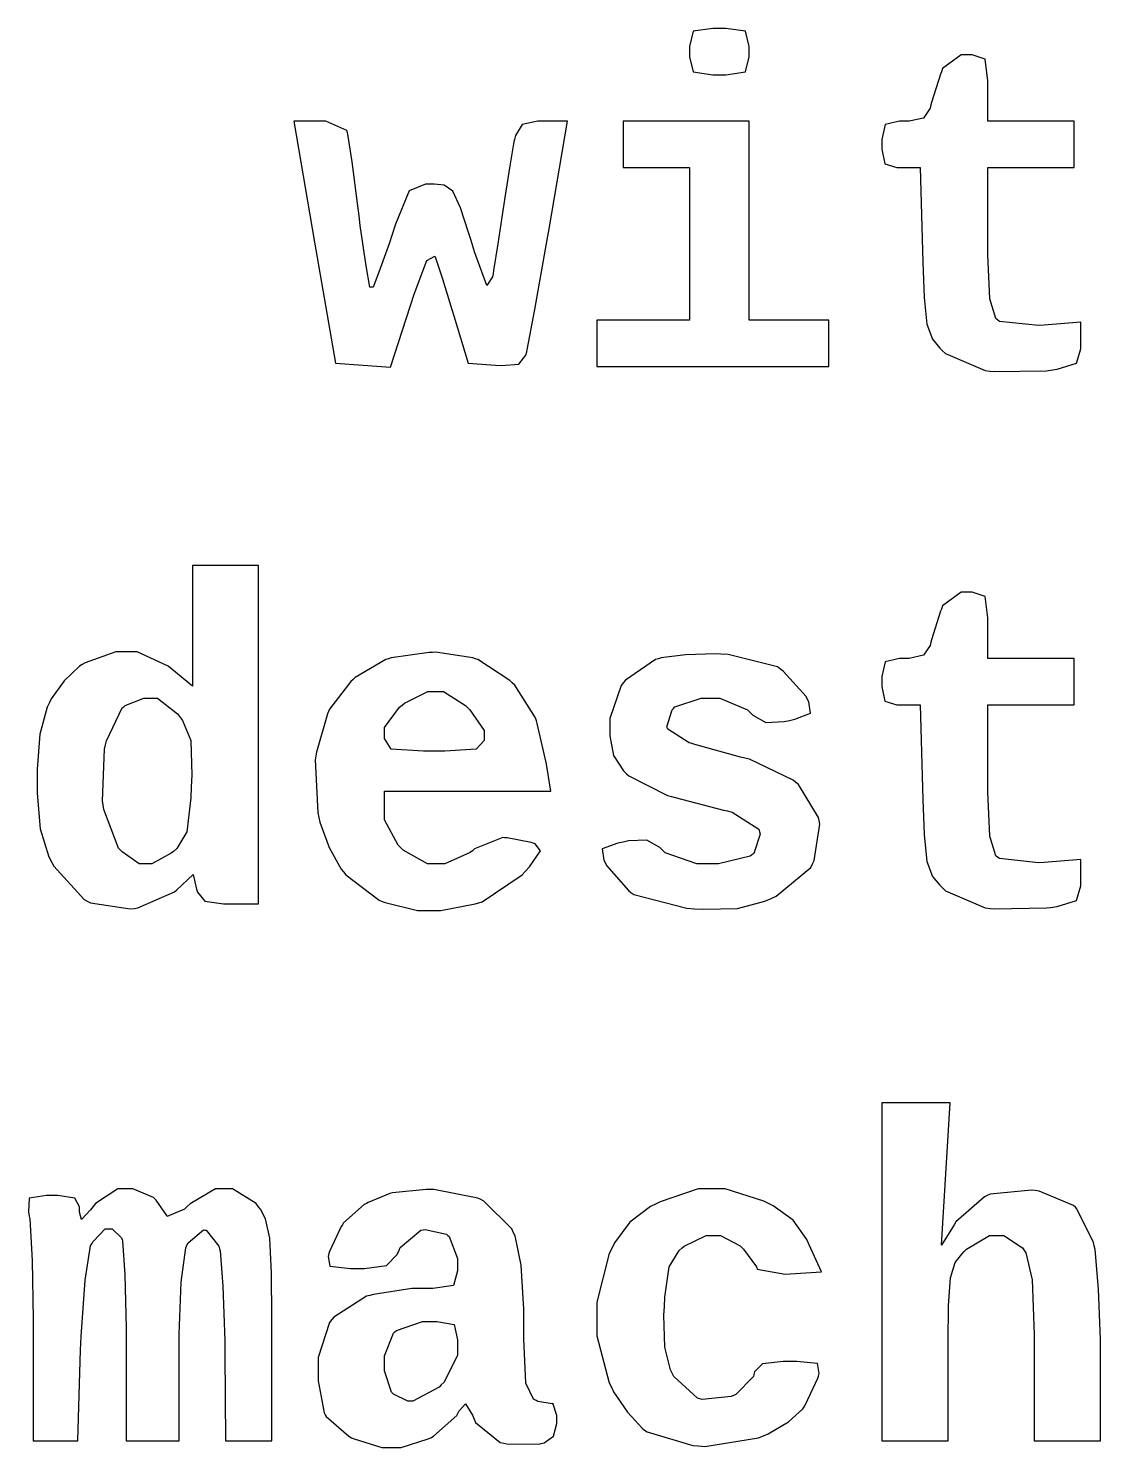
# Model space of a CAD drawing. Extents: x 6 to 122, y 9 to 117.
# Drawn here: x 65.55 to 79.25, y 36.41 to 54.52 of the extents above; entities that cross this region are included whole.
import ezdxf

# ---------------------------------------------------------------- set-up
doc = ezdxf.new("R2010")
doc.units = 0
doc.layers.get('0').update_dxf_attribs({"linetype": 'CONTINUOUS'})

msp = doc.modelspace()

# ---------------------------------------------------------------- linework, layer by layer
at = {"color": 0}
for p, q in [((74.0463, 54.489), (73.9994, 54.2946)), ((74.2957, 54.525), (74.0463, 54.489)), ((74.3797, 54.525), (74.2957, 54.525)), ((74.4622, 54.525), (74.3797, 54.525)), ((74.713, 54.489), (74.4622, 54.525)), ((74.7614, 54.2946), (74.713, 54.489)), ((73.9994, 54.2946), (73.9994, 54.2286)), ((73.9994, 54.2286), (73.9994, 54.1637)), ((74.7614, 54.2286), (74.7614, 54.2946)), ((74.7614, 54.1637), (74.7614, 54.2286)), ((77.4693, 54.1874), (77.2308, 54.012)), ((77.5547, 54.1874), (77.4693, 54.1874)), ((77.6083, 54.1874), (77.5547, 54.1874)), ((77.7737, 54.1306), (77.6083, 54.1874)), ((73.9994, 54.1637), (74.0463, 53.9694)), ((74.713, 53.9694), (74.7614, 54.1637)), ((77.2308, 54.012), (77.2156, 53.9708)), ((77.8083, 53.8551), (77.7737, 54.1306)), ((74.0463, 53.9694), (74.2957, 53.9323)), ((74.2957, 53.9323), (74.3797, 53.9323)), ((74.3797, 53.9323), (74.4622, 53.9323)), ((74.4622, 53.9323), (74.713, 53.9694)), ((77.2033, 53.9418), (77.0876, 53.5767)), ((77.2156, 53.9708), (77.2033, 53.9418)), ((77.8083, 53.7626), (77.8083, 53.8551)), ((77.8083, 53.3396), (77.8083, 53.7626)), ((77.0696, 53.5051), (76.9842, 53.3799)), ((77.0805, 53.5478), (77.0696, 53.5051)), ((77.0876, 53.5767), (77.0805, 53.5478)), ((69.2658, 53.3396), (68.9448, 53.3396)), ((68.9448, 53.3396), (69.2108, 51.7948)), ((69.354, 53.3396), (69.2658, 53.3396)), ((69.6214, 53.2197), (69.354, 53.3396)), ((71.8591, 53.2998), (71.7737, 53.158)), ((72.0605, 53.3396), (71.8591, 53.2998)), ((72.1279, 53.3396), (72.0605, 53.3396)), ((72.4408, 53.3396), (72.1279, 53.3396)), ((72.2037, 51.9645), (72.4408, 53.3396)), ((73.9567, 53.3396), (73.1516, 53.3396)), ((73.1516, 53.3396), (73.1516, 53.0433)), ((74.7614, 53.3396), (73.9567, 53.3396)), ((74.7614, 52.0707), (74.7614, 53.3396)), ((76.4949, 53.297), (76.4536, 53.1068)), ((76.6794, 53.3396), (76.4949, 53.297)), ((76.7415, 53.3396), (76.6794, 53.3396)), ((76.8022, 53.3396), (76.7415, 53.3396)), ((76.9842, 53.3799), (76.8022, 53.3396)), ((78.3594, 53.3396), (77.8083, 53.3396)), ((78.9093, 53.3396), (78.3594, 53.3396)), ((78.9093, 53.0433), (78.9093, 53.3396)), ((69.6295, 53.1922), (69.6214, 53.2197)), ((69.6352, 53.1731), (69.6295, 53.1922)), ((69.6902, 52.8204), (69.6352, 53.1731)), ((71.7642, 53.1068), (71.7557, 53.0751)), ((71.7737, 53.158), (71.7642, 53.1068)), ((76.4536, 53.1068), (76.4536, 53.0433)), ((71.7557, 53.0751), (71.7021, 52.7706)), ((73.1516, 53.0433), (73.1516, 52.7473)), ((76.4536, 53.0433), (76.4536, 52.9816)), ((76.4536, 52.9816), (76.4921, 52.7939)), ((78.9093, 52.7473), (78.9093, 53.0433)), ((69.7632, 52.2594), (69.6902, 52.8204)), ((71.7021, 52.7706), (71.6386, 52.3642)), ((73.1516, 52.7473), (73.575, 52.7473)), ((73.575, 52.7473), (73.9994, 52.7473)), ((73.9994, 52.7473), (73.9994, 51.7744)), ((76.4921, 52.7939), (76.6466, 52.7473)), ((76.6466, 52.7473), (76.6988, 52.7473)), ((76.6988, 52.7473), (76.9454, 52.7473)), ((76.9454, 52.7473), (76.9744, 51.689)), ((77.8083, 51.8238), (77.8083, 52.7473)), ((77.8083, 52.7473), (78.3594, 52.7473)), ((78.3594, 52.7473), (78.9093, 52.7473)), ((70.4176, 52.4524), (70.2441, 52.0252)), ((70.6258, 52.5364), (70.4176, 52.4524)), ((70.696, 52.5364), (70.6258, 52.5364)), ((70.7376, 52.5364), (70.696, 52.5364)), ((70.8656, 52.5254), (70.7376, 52.5364)), ((70.9757, 52.4468), (70.8656, 52.5254)), ((71.0738, 52.2333), (70.9757, 52.4468)), ((71.6386, 52.3642), (71.6276, 52.2813)), ((69.7784, 52.1339), (69.7632, 52.2594)), ((71.1757, 51.9204), (71.0738, 52.2333)), ((71.6153, 52.2002), (71.5518, 51.7758)), ((71.6276, 52.2813), (71.6153, 52.2002)), ((69.7921, 52.01), (69.7784, 52.1339)), ((69.8666, 51.4918), (69.7921, 52.01)), ((70.2441, 52.0252), (70.1971, 51.8791)), ((74.7614, 50.8), (74.7614, 52.0707)), ((70.1971, 51.8791), (70.1668, 51.7881)), ((71.2089, 51.8156), (71.1757, 51.9204)), ((72.1706, 51.7772), (72.2037, 51.9645)), ((77.8083, 51.6364), (77.8083, 51.8238)), ((69.2108, 51.7948), (69.4778, 50.25)), ((70.1668, 51.7881), (70.032, 51.4145)), ((71.253, 51.671), (71.2089, 51.8156)), ((71.4086, 51.2424), (71.253, 51.671)), ((71.5518, 51.7758), (71.4954, 51.4339)), ((72.0217, 50.9365), (72.1706, 51.7772)), ((73.9994, 51.7744), (73.9994, 50.8)), ((76.9744, 51.689), (76.9786, 51.5401)), ((69.9163, 51.223), (69.8666, 51.4918)), ((70.4797, 51.1309), (70.6438, 51.5606)), ((70.6438, 51.5606), (70.7471, 51.617)), ((70.7471, 51.617), (70.7471, 51.617)), ((70.7471, 51.617), (70.7552, 51.5966)), ((70.7552, 51.5966), (70.8424, 51.3292)), ((76.9786, 51.5401), (76.9952, 51.0907)), ((77.8344, 51.0727), (77.8083, 51.6364)), ((70.032, 51.4145), (69.9576, 51.223)), ((70.8424, 51.3292), (70.9634, 50.9379)), ((71.4802, 51.3539), (71.4086, 51.2424)), ((71.4887, 51.3927), (71.4802, 51.3539)), ((71.4954, 51.4339), (71.4887, 51.3927)), ((69.934, 51.223), (69.9163, 51.223)), ((69.9576, 51.223), (69.934, 51.223)), ((70.4342, 50.9859), (70.4797, 51.1309)), ((70.1809, 50.1992), (70.4342, 50.9859)), ((70.9634, 50.9379), (70.9884, 50.855)), ((71.9254, 50.4211), (72.0217, 50.9365)), ((76.9952, 51.0907), (77.0308, 50.7488)), ((77.9117, 50.8208), (77.8344, 51.0727)), ((70.9884, 50.855), (71.1701, 50.25)), ((73.4053, 50.8), (72.8126, 50.8)), ((72.8126, 50.8), (72.8126, 50.5037)), ((73.9994, 50.8), (73.4053, 50.8)), ((75.2683, 50.8), (74.7614, 50.8)), ((75.777, 50.8), (75.2683, 50.8)), ((75.777, 50.5037), (75.777, 50.8)), ((77.0308, 50.7488), (77.1013, 50.5576)), ((77.9364, 50.8), (77.9117, 50.8208)), ((77.9558, 50.7848), (77.9364, 50.8)), ((78.4546, 50.7312), (77.9558, 50.7848)), ((78.529, 50.7365), (78.4546, 50.7312)), ((78.9947, 50.7753), (78.529, 50.7365)), ((78.9947, 50.4956), (78.9947, 50.7753)), ((77.1013, 50.5576), (77.1934, 50.4444)), ((71.9088, 50.352), (71.9197, 50.3936)), ((71.9197, 50.3936), (71.9254, 50.4211)), ((72.8126, 50.5037), (72.8126, 50.2073)), ((75.777, 50.2073), (75.777, 50.5037)), ((77.1934, 50.4444), (77.228, 50.4102)), ((77.228, 50.4102), (77.2654, 50.3728)), ((77.2654, 50.3728), (77.7723, 50.1565)), ((78.9383, 50.249), (78.9947, 50.4349)), ((78.9947, 50.4349), (78.9947, 50.4956)), ((69.4778, 50.25), (69.8292, 50.2239)), ((69.8292, 50.2239), (70.1809, 50.1992)), ((71.1701, 50.25), (71.5215, 50.2239)), ((71.5215, 50.2239), (71.5945, 50.2197)), ((71.5945, 50.2197), (71.8192, 50.2377)), ((71.8192, 50.2377), (71.9088, 50.352)), ((72.8126, 50.2073), (74.2957, 50.2073)), ((74.2957, 50.2073), (75.777, 50.2073)), ((78.6917, 50.1731), (78.9383, 50.249)), ((77.7723, 50.1565), (77.8387, 50.1481)), ((77.8387, 50.1481), (77.8909, 50.1428)), ((77.8909, 50.1428), (78.5551, 50.1537)), ((78.5551, 50.1537), (78.6088, 50.1608)), ((78.6088, 50.1608), (78.6917, 50.1731)), ((68.0724, 47.6677), (67.6494, 47.6677)), ((67.6494, 47.6677), (67.6494, 46.8976)), ((68.4953, 47.6677), (68.0724, 47.6677)), ((68.4953, 45.5083), (68.4953, 47.6677)), ((77.4693, 47.3287), (77.2308, 47.1537)), ((77.5547, 47.3287), (77.4693, 47.3287)), ((77.6083, 47.3287), (77.5547, 47.3287)), ((77.7737, 47.2736), (77.6083, 47.3287)), ((77.2156, 47.1124), (77.2033, 47.0835)), ((77.2308, 47.1537), (77.2156, 47.1124)), ((77.8083, 46.9981), (77.7737, 47.2736)), ((77.2033, 47.0835), (77.0876, 46.7184)), ((77.8083, 46.9057), (77.8083, 46.9981)), ((67.6494, 46.8976), (67.6494, 46.1271)), ((77.8083, 46.4827), (77.8083, 46.9057)), ((66.6708, 46.5667), (66.2795, 46.4273)), ((66.8143, 46.5667), (66.6708, 46.5667)), ((66.9452, 46.5667), (66.8143, 46.5667)), ((67.3407, 46.3846), (66.9452, 46.5667)), ((77.0696, 46.6467), (76.9842, 46.5226)), ((77.0805, 46.6894), (77.0696, 46.6467)), ((77.0876, 46.7184), (77.0805, 46.6894)), ((66.2079, 46.3846), (66.0121, 46.1973)), ((66.2436, 46.4054), (66.2079, 46.3846)), ((66.2795, 46.4273), (66.2436, 46.4054)), ((67.3862, 46.3462), (67.3407, 46.3846)), ((70.1202, 46.4675), (69.7301, 46.2386)), ((70.1544, 46.4771), (70.1202, 46.4675)), ((70.1876, 46.488), (70.1544, 46.4771)), ((70.6713, 46.5586), (70.1876, 46.488)), ((70.714, 46.5586), (70.6713, 46.5586)), ((70.7552, 46.5596), (70.714, 46.5586)), ((71.2308, 46.4894), (70.7552, 46.5596)), ((71.2639, 46.4771), (71.2308, 46.4894)), ((71.2957, 46.4661), (71.2639, 46.4771)), ((71.7021, 46.1987), (71.2957, 46.4661)), ((73.5623, 46.4661), (73.1795, 46.2044)), ((73.6011, 46.4771), (73.5623, 46.4661)), ((73.6367, 46.488), (73.6011, 46.4771)), ((73.9482, 46.5282), (73.6367, 46.488)), ((74.3285, 46.5406), (73.9482, 46.5282)), ((74.4001, 46.5363), (74.3285, 46.5406)), ((74.4926, 46.5335), (74.4001, 46.5363)), ((75.1209, 46.3737), (74.4926, 46.5335)), ((76.4949, 46.44), (76.4536, 46.2499)), ((76.6794, 46.4827), (76.4949, 46.44)), ((76.7415, 46.4827), (76.6794, 46.4827)), ((76.8022, 46.4827), (76.7415, 46.4827)), ((76.9842, 46.5226), (76.8022, 46.4827)), ((78.3594, 46.4827), (77.8083, 46.4827)), ((78.9093, 46.4827), (78.3594, 46.4827)), ((78.9093, 46.1864), (78.9093, 46.4827)), ((67.6494, 46.1271), (67.3862, 46.3462)), ((69.7011, 46.2111), (69.6722, 46.185)), ((69.7301, 46.2386), (69.7011, 46.2111)), ((73.1795, 46.2044), (73.1559, 46.1726)), ((75.1625, 46.3419), (75.1209, 46.3737)), ((75.1939, 46.3187), (75.1625, 46.3419)), ((75.4863, 45.9934), (75.1939, 46.3187)), ((76.4536, 46.2499), (76.4536, 46.1864)), ((66.0121, 46.1973), (65.8453, 45.9645)), ((69.6722, 46.185), (69.402, 45.835)), ((70.3598, 45.9094), (70.6561, 46.0583)), ((70.6561, 46.0583), (70.7552, 46.0583)), ((70.7552, 46.0583), (70.8572, 46.0583)), ((70.8572, 46.0583), (71.1383, 45.8791)), ((71.7338, 46.1684), (71.7021, 46.1987)), ((71.7656, 46.1395), (71.7338, 46.1684)), ((72.0316, 45.7218), (71.7656, 46.1395)), ((73.127, 46.1366), (72.9823, 45.7165)), ((73.1559, 46.1726), (73.127, 46.1366)), ((76.4536, 46.1864), (76.4536, 46.1243)), ((76.4536, 46.1243), (76.4921, 45.937)), ((78.9093, 45.8886), (78.9093, 46.1864)), ((65.7959, 45.8597), (65.702, 45.5126)), ((65.8248, 45.919), (65.7959, 45.8597)), ((65.8453, 45.9645), (65.8248, 45.919)), ((66.5508, 45.4283), (66.7523, 45.8502)), ((66.7523, 45.8502), (66.7727, 45.8639)), ((66.7727, 45.8639), (66.7921, 45.8791)), ((66.7921, 45.8791), (67.0306, 45.974)), ((67.0306, 45.974), (67.1103, 45.974)), ((67.1103, 45.974), (67.2028, 45.974)), ((67.2028, 45.974), (67.4592, 45.7729)), ((70.1036, 45.5993), (70.2938, 45.8583)), ((70.2938, 45.8583), (70.328, 45.8844)), ((70.328, 45.8844), (70.3598, 45.9094)), ((71.1383, 45.8791), (71.1659, 45.8516)), ((71.1659, 45.8516), (71.1937, 45.8241)), ((73.7761, 45.8241), (73.7955, 45.8431)), ((73.7955, 45.8431), (73.8117, 45.8625)), ((73.8117, 45.8625), (74.1454, 45.974)), ((74.1454, 45.974), (74.2569, 45.974)), ((74.2569, 45.974), (74.385, 45.974)), ((74.385, 45.974), (74.7377, 45.8265)), ((75.5015, 45.9659), (75.4863, 45.9934)), ((75.522, 45.926), (75.5015, 45.9659)), ((75.5442, 45.7824), (75.522, 45.926)), ((76.4921, 45.937), (76.6466, 45.8886)), ((76.6466, 45.8886), (76.6988, 45.8886)), ((76.6988, 45.8886), (76.9454, 45.8886)), ((76.9454, 45.8886), (76.9744, 44.8303)), ((77.8083, 44.9668), (77.8083, 45.8886)), ((77.8083, 45.8886), (78.3594, 45.8886)), ((78.3594, 45.8886), (78.9093, 45.8886)), ((67.4592, 45.7729), (67.4839, 45.7412)), ((67.4839, 45.7412), (67.5238, 45.6904)), ((67.5238, 45.6904), (67.6286, 45.4353)), ((69.373, 45.7757), (69.234, 45.2864)), ((69.3882, 45.8047), (69.373, 45.7757)), ((69.402, 45.835), (69.3882, 45.8047)), ((71.1937, 45.8241), (71.374, 45.5595)), ((72.0425, 45.6861), (72.0316, 45.7218)), ((72.052, 45.6501), (72.0425, 45.6861)), ((72.9823, 45.7165), (72.9823, 45.5757)), ((73.7087, 45.6103), (73.7761, 45.8241)), ((74.7377, 45.8265), (74.7695, 45.7962)), ((74.7695, 45.7962), (74.8069, 45.7592)), ((74.8069, 45.7592), (74.9748, 45.6653)), ((74.9748, 45.6653), (75.2066, 45.6752)), ((75.2066, 45.6752), (75.2768, 45.6904)), ((75.2768, 45.6904), (75.3442, 45.7055)), ((75.3442, 45.7055), (75.5442, 45.7824)), ((65.702, 45.5126), (65.6678, 45.066)), ((68.4953, 43.349), (68.4953, 45.5083)), ((70.1036, 45.5041), (70.1036, 45.5993)), ((70.1036, 45.46), (70.1036, 45.5041)), ((71.374, 45.5595), (71.374, 45.4699)), ((72.1663, 45.1513), (72.052, 45.6501)), ((72.9823, 45.5757), (72.9823, 45.4932)), ((72.9823, 45.4932), (73.0264, 45.2409)), ((73.7154, 45.5923), (73.7087, 45.6103)), ((73.721, 45.5771), (73.7154, 45.5923)), ((73.9923, 45.405), (73.721, 45.5771)), ((66.5014, 44.6624), (66.5275, 45.3249)), ((66.5275, 45.3249), (66.5399, 45.3775)), ((66.5399, 45.3775), (66.5508, 45.4283)), ((67.6286, 45.4353), (67.6409, 44.9901)), ((70.189, 45.3249), (70.1036, 45.46)), ((70.6011, 45.296), (70.189, 45.3249)), ((71.2749, 45.3238), (70.8723, 45.296)), ((71.374, 45.4339), (71.2749, 45.3238)), ((71.374, 45.4699), (71.374, 45.4339)), ((74.0283, 45.394), (73.9923, 45.405)), ((74.0653, 45.3831), (74.0283, 45.394)), ((74.6485, 45.2229), (74.0653, 45.3831)), ((69.227, 45.2367), (69.2189, 45.1887)), ((69.2189, 45.1887), (69.252, 44.5093)), ((69.234, 45.2864), (69.227, 45.2367)), ((70.739, 45.296), (70.6011, 45.296)), ((70.8723, 45.296), (70.739, 45.296)), ((72.1748, 45.1058), (72.1663, 45.1513)), ((73.0264, 45.2409), (73.1531, 45.0465)), ((74.7063, 45.2078), (74.6485, 45.2229)), ((74.7628, 45.194), (74.7063, 45.2078)), ((75.3237, 44.928), (74.7628, 45.194)), ((65.6678, 45.066), (65.6678, 44.9157)), ((67.6409, 44.9901), (67.6356, 44.8441)), ((72.2284, 44.789), (72.1748, 45.1058)), ((73.1531, 45.0465), (73.1943, 45.0081)), ((73.1943, 45.0081), (73.2222, 44.982)), ((73.2222, 44.982), (73.7168, 44.7312)), ((77.8083, 44.7795), (77.8083, 44.9668)), ((65.6678, 44.9157), (65.6678, 44.7629)), ((65.6678, 44.7629), (65.7049, 44.3039)), ((67.6356, 44.8441), (67.6286, 44.7008)), ((70.1036, 44.5301), (70.1036, 44.789)), ((70.1036, 44.789), (71.1659, 44.789)), ((71.1659, 44.789), (72.2284, 44.789)), ((75.3579, 44.8991), (75.3237, 44.928)), ((75.3911, 44.8702), (75.3579, 44.8991)), ((75.6461, 44.4528), (75.3911, 44.8702)), ((76.9744, 44.8303), (76.9786, 44.6814)), ((77.8344, 44.2143), (77.8083, 44.7795)), ((66.5095, 44.607), (66.5014, 44.6624)), ((66.5166, 44.552), (66.5095, 44.607)), ((67.6286, 44.7008), (67.5763, 44.268)), ((73.7168, 44.7312), (73.7665, 44.7174)), ((73.7665, 44.7174), (73.8145, 44.7051)), ((73.8145, 44.7051), (74.4333, 44.5463)), ((76.9786, 44.6814), (76.9952, 44.2323)), ((66.7067, 44.0602), (66.5166, 44.552)), ((69.252, 44.5093), (69.2658, 44.45)), ((69.2658, 44.45), (69.2781, 44.3907)), ((70.1036, 44.4225), (70.1036, 44.5301)), ((70.2786, 44.0972), (70.1036, 44.4225)), ((74.4333, 44.5463), (74.4816, 44.534)), ((74.4816, 44.534), (74.5423, 44.5202)), ((74.5423, 44.5202), (74.8827, 44.2997)), ((75.6543, 44.4115), (75.6461, 44.4528)), ((75.6627, 44.366), (75.6543, 44.4115)), ((65.7049, 44.3039), (65.8163, 43.9498)), ((67.5763, 44.268), (67.4494, 44.0545)), ((69.2781, 44.3907), (69.3953, 44.0683)), ((74.9018, 44.2366), (74.8206, 43.9924)), ((74.8827, 44.2997), (74.8923, 44.268)), ((74.8923, 44.268), (74.9018, 44.2366)), ((75.5908, 43.9028), (75.6627, 44.366)), ((76.9952, 44.2323), (77.0308, 43.8905)), ((77.9117, 43.9621), (77.8344, 44.2143)), ((66.73, 44.0351), (66.7067, 44.0602)), ((66.7537, 44.0104), (66.73, 44.0351)), ((67.4494, 44.0545), (67.4067, 44.0186)), ((69.3953, 44.0683), (69.5484, 43.7928)), ((70.3118, 44.0641), (70.2786, 44.0972)), ((70.3432, 44.0323), (70.3118, 44.0641)), ((70.6508, 43.8573), (70.3432, 44.0323)), ((71.2541, 44.0503), (71.2251, 44.027)), ((71.6125, 44.1935), (71.2541, 44.0503)), ((71.64, 44.1925), (71.6125, 44.1935)), ((71.6675, 44.1925), (71.64, 44.1925)), ((71.9776, 44.1332), (71.6675, 44.1925)), ((72.0012, 44.1233), (71.9776, 44.1332)), ((72.0288, 44.1124), (72.0012, 44.1233)), ((72.0961, 44.0256), (72.0288, 44.1124)), ((73.0829, 44.1233), (72.8832, 44.0503)), ((72.8832, 44.0503), (72.9022, 43.9071)), ((73.1516, 44.1371), (73.0829, 44.1233)), ((73.2208, 44.1523), (73.1516, 44.1371)), ((73.4536, 44.1607), (73.2208, 44.1523)), ((73.6191, 44.0683), (73.4536, 44.1607)), ((73.6561, 44.0313), (73.6191, 44.0683)), ((73.6879, 43.9995), (73.6561, 44.0313)), ((65.8163, 43.9498), (65.8537, 43.8781)), ((65.8537, 43.8781), (65.8798, 43.8284)), ((66.9699, 43.8573), (66.7537, 44.0104)), ((67.0511, 43.8573), (66.9699, 43.8573)), ((67.1326, 43.8573), (67.0511, 43.8573)), ((67.3791, 43.9967), (67.1326, 43.8573)), ((67.4067, 44.0186), (67.3791, 43.9967)), ((70.7651, 43.8573), (70.6508, 43.8573)), ((70.8723, 43.8573), (70.7651, 43.8573)), ((71.1951, 44.0034), (70.8723, 43.8573)), ((71.2251, 44.027), (71.1951, 44.0034)), ((71.9529, 43.8217), (72.0961, 44.0256)), ((72.9022, 43.9071), (72.923, 43.8658)), ((72.923, 43.8658), (72.9368, 43.8383)), ((74.0904, 43.8573), (73.6879, 43.9995)), ((74.2364, 43.8573), (74.0904, 43.8573)), ((74.3701, 43.8573), (74.2364, 43.8573)), ((74.7737, 43.9568), (74.3701, 43.8573)), ((74.7945, 43.972), (74.7737, 43.9568)), ((74.8206, 43.9924), (74.7945, 43.972)), ((75.5456, 43.8132), (75.5689, 43.8573)), ((75.5689, 43.8573), (75.5908, 43.9028)), ((77.0308, 43.8905), (77.1013, 43.6989)), ((77.9364, 43.9416), (77.9117, 43.9621)), ((77.9558, 43.9265), (77.9364, 43.9416)), ((78.4546, 43.8725), (77.9558, 43.9265)), ((78.529, 43.8781), (78.4546, 43.8725)), ((78.9947, 43.9166), (78.529, 43.8781)), ((78.9947, 43.6368), (78.9947, 43.9166)), ((65.8798, 43.8284), (66.2686, 43.4026)), ((67.4494, 43.5268), (67.6575, 43.7226)), ((67.6575, 43.7226), (67.703, 43.5349)), ((69.5484, 43.7928), (69.5784, 43.7554)), ((69.5784, 43.7554), (69.6087, 43.7198)), ((69.6087, 43.7198), (70.0359, 43.3959)), ((71.3521, 43.3751), (71.8619, 43.7183)), ((71.8619, 43.7183), (71.8993, 43.7596)), ((71.8993, 43.7596), (71.9529, 43.8217)), ((72.9368, 43.8383), (73.218, 43.5183)), ((75.1032, 43.4453), (75.5456, 43.8132)), ((77.1013, 43.6989), (77.1934, 43.5875)), ((66.9533, 43.2964), (67.4204, 43.5007)), ((67.4204, 43.5007), (67.4494, 43.5268)), ((67.703, 43.5349), (67.7125, 43.4964)), ((67.7125, 43.4964), (67.8092, 43.3846)), ((73.218, 43.5183), (73.2497, 43.4936)), ((73.2497, 43.4936), (73.2868, 43.4661)), ((77.1934, 43.5875), (77.228, 43.5529)), ((77.228, 43.5529), (77.2654, 43.5158)), ((77.2654, 43.5158), (77.7723, 43.2978)), ((78.9383, 43.3917), (78.9947, 43.5762)), ((78.9947, 43.5762), (78.9947, 43.6368)), ((66.2686, 43.4026), (66.3071, 43.3836)), ((66.3071, 43.3836), (66.3497, 43.3613)), ((66.3497, 43.3613), (66.8528, 43.2827)), ((67.8092, 43.3846), (68.0448, 43.349)), ((68.0448, 43.349), (68.1232, 43.349)), ((68.1232, 43.349), (68.4953, 43.349)), ((70.0359, 43.3959), (70.0747, 43.3793)), ((70.0747, 43.3793), (70.1118, 43.3641)), ((70.1118, 43.3641), (70.5252, 43.265)), ((70.823, 43.265), (71.2611, 43.349)), ((71.2611, 43.349), (71.3066, 43.3613)), ((71.3066, 43.3613), (71.3521, 43.3751)), ((73.2868, 43.4661), (73.962, 43.2925)), ((74.6111, 43.2897), (74.961, 43.3836)), ((74.961, 43.3836), (75.0397, 43.4164)), ((75.0397, 43.4164), (75.1032, 43.4453)), ((78.6088, 43.3021), (78.6917, 43.3144)), ((78.6917, 43.3144), (78.9383, 43.3917)), ((66.8528, 43.2827), (66.9078, 43.2897)), ((66.9078, 43.2897), (66.9533, 43.2964)), ((70.5252, 43.265), (70.6632, 43.265)), ((70.6632, 43.265), (70.823, 43.265)), ((73.962, 43.2925), (74.0625, 43.2855)), ((74.0625, 43.2855), (74.1811, 43.2788)), ((74.1811, 43.2788), (74.6111, 43.2897)), ((77.7723, 43.2978), (77.8387, 43.2897)), ((77.8387, 43.2897), (77.8909, 43.2841)), ((77.8909, 43.2841), (78.5551, 43.2954)), ((78.5551, 43.2954), (78.6088, 43.3021)), ((76.8904, 40.8093), (76.4536, 40.8093)), ((76.4536, 40.8093), (76.4536, 38.65)), ((77.3257, 40.8093), (76.8904, 40.8093)), ((77.2707, 39.8999), (77.3257, 40.8093)), ((77.2156, 38.989), (77.2707, 39.8999)), ((66.6972, 39.7083), (66.4104, 39.522)), ((66.8016, 39.7083), (66.6972, 39.7083)), ((66.8884, 39.7083), (66.8016, 39.7083)), ((67.152, 39.5993), (66.8884, 39.7083)), ((67.9443, 39.7083), (67.6204, 39.5206)), ((68.0642, 39.7083), (67.9443, 39.7083)), ((68.1634, 39.7083), (68.0642, 39.7083)), ((68.4622, 39.522), (68.1634, 39.7083)), ((70.6328, 39.6998), (70.2056, 39.6586)), ((70.6836, 39.6998), (70.6328, 39.6998)), ((70.7348, 39.7013), (70.6836, 39.6998)), ((71.2929, 39.5923), (70.7348, 39.7013)), ((74.1066, 39.7083), (73.6215, 39.5443)), ((74.2858, 39.7083), (74.1066, 39.7083)), ((74.4513, 39.7083), (74.2858, 39.7083)), ((74.9473, 39.551), (74.4513, 39.7083)), ((78.3636, 39.6946), (77.8372, 39.6406)), ((78.4144, 39.6875), (78.3636, 39.6946)), ((78.4627, 39.6819), (78.4144, 39.6875)), ((78.9037, 39.4988), (78.4627, 39.6819)), ((65.5645, 39.5923), (65.5546, 39.4173)), ((65.7874, 39.624), (65.5645, 39.5923)), ((65.8619, 39.624), (65.7874, 39.624)), ((65.9324, 39.624), (65.8619, 39.624)), ((66.1458, 39.5923), (65.9324, 39.624)), ((66.2093, 39.4808), (66.1458, 39.5923)), ((66.4104, 39.522), (66.3829, 39.485)), ((67.1696, 39.5813), (67.152, 39.5993)), ((67.1862, 39.5647), (67.1696, 39.5813)), ((67.3213, 39.3707), (67.1862, 39.5647)), ((67.6204, 39.5206), (67.5845, 39.485)), ((68.4911, 39.485), (68.4622, 39.522)), ((69.8444, 39.5097), (69.5812, 39.2755)), ((69.8708, 39.522), (69.8444, 39.5097)), ((69.8955, 39.5344), (69.8708, 39.522)), ((70.171, 39.649), (69.8955, 39.5344)), ((70.189, 39.6529), (70.171, 39.649)), ((70.2056, 39.6586), (70.189, 39.6529)), ((71.3313, 39.5732), (71.2929, 39.5923)), ((71.3715, 39.5538), (71.3313, 39.5732)), ((71.7268, 39.1996), (71.3715, 39.5538)), ((73.5707, 39.5182), (73.5005, 39.4836)), ((73.6215, 39.5443), (73.5707, 39.5182)), ((74.9984, 39.5263), (74.9473, 39.551)), ((75.0672, 39.4931), (74.9984, 39.5263)), ((77.7642, 39.6088), (77.3987, 39.2878)), ((77.7998, 39.624), (77.7642, 39.6088)), ((77.8372, 39.6406), (77.7998, 39.624)), ((78.9259, 39.4751), (78.9037, 39.4988)), ((65.5546, 39.4173), (65.5655, 39.3608)), ((65.5655, 39.3608), (65.5726, 39.3252)), ((65.5726, 39.3252), (65.6015, 38.7946)), ((66.2093, 39.4423), (66.2093, 39.4808)), ((66.2093, 39.412), (66.2093, 39.4423)), ((66.234, 39.3196), (66.2093, 39.412)), ((66.3483, 39.4423), (66.234, 39.3196)), ((66.3829, 39.485), (66.3483, 39.4423)), ((67.3269, 39.3569), (67.3213, 39.3707)), ((67.5499, 39.4518), (67.3269, 39.3569)), ((67.3269, 39.3569), (67.3269, 39.3569)), ((67.5845, 39.485), (67.5499, 39.4518)), ((68.519, 39.449), (68.4911, 39.485)), ((68.5849, 39.3252), (68.519, 39.449)), ((68.6375, 39.0797), (68.5849, 39.3252)), ((73.5005, 39.4836), (73.236, 39.2864)), ((75.3223, 39.3086), (75.0672, 39.4931)), ((78.9464, 39.4533), (78.9259, 39.4751)), ((79.1559, 39.026), (78.9464, 39.4533)), ((66.3801, 39.0356), (66.5332, 39.201)), ((66.5332, 39.201), (66.5854, 39.201)), ((66.5854, 39.201), (66.6267, 39.201)), ((66.6267, 39.201), (66.7438, 39.0839)), ((67.594, 39.0204), (67.7898, 39.1873)), ((67.7898, 39.1873), (67.8092, 39.183)), ((67.8092, 39.183), (67.8272, 39.1806)), ((67.8272, 39.1806), (67.987, 38.9763)), ((69.5508, 39.2285), (69.3995, 38.9089)), ((69.566, 39.2522), (69.5508, 39.2285)), ((69.5812, 39.2755), (69.566, 39.2522)), ((70.3047, 38.9601), (70.5665, 39.183)), ((70.5665, 39.183), (70.5954, 39.1873)), ((70.5954, 39.1873), (70.6229, 39.1929)), ((70.6229, 39.1929), (70.8946, 39.1308)), ((71.7462, 39.1583), (71.7268, 39.1996)), ((71.7695, 39.1086), (71.7462, 39.1583)), ((73.236, 39.2864), (73.0388, 39.0204)), ((75.4973, 39.0631), (75.3223, 39.3086)), ((77.3769, 39.2522), (77.2156, 38.989)), ((77.3987, 39.2878), (77.3769, 39.2522)), ((66.2781, 38.5452), (66.3497, 38.9819)), ((66.3497, 38.9819), (66.3663, 39.0095)), ((66.3663, 39.0095), (66.3801, 39.0356)), ((66.7438, 39.0839), (66.7508, 39.0645)), ((66.7508, 39.0645), (66.7575, 39.0469)), ((66.7575, 39.0469), (66.7865, 38.6112)), ((67.5058, 38.5202), (67.564, 38.9558)), ((67.564, 38.9558), (67.5802, 38.989)), ((67.5802, 38.989), (67.594, 39.0204)), ((67.987, 38.9763), (67.9951, 38.946)), ((68.6594, 38.6348), (68.6375, 39.0797)), ((70.2896, 38.9255), (70.3047, 38.9601)), ((70.8946, 39.1308), (70.9126, 39.1156)), ((70.9126, 39.1156), (70.9291, 39.1019)), ((70.9291, 39.1019), (71.035, 38.8207)), ((71.8495, 38.7368), (71.7695, 39.1086)), ((73.0388, 39.0204), (73.0042, 38.9502)), ((73.8643, 38.9227), (73.9055, 38.9558)), ((73.9055, 38.9558), (73.9316, 38.9777)), ((73.9316, 38.9777), (74.21, 39.1156)), ((74.21, 39.1156), (74.3038, 39.1156)), ((74.3038, 39.1156), (74.3948, 39.1156)), ((74.3948, 39.1156), (74.6457, 38.9819)), ((74.6457, 38.9819), (74.6675, 38.9601)), ((74.6675, 38.9601), (74.6883, 38.9393)), ((75.5276, 38.9971), (75.4973, 39.0631)), ((75.6832, 38.65), (75.5276, 38.9971)), ((77.5367, 38.9378), (77.8288, 39.1156)), ((77.8288, 39.1156), (77.9268, 39.1156)), ((77.9268, 39.1156), (78.0122, 39.1156)), ((78.0122, 39.1156), (78.2507, 38.9558)), ((78.2507, 38.9558), (78.2697, 38.9297)), ((79.1669, 38.9805), (79.1559, 39.026)), ((79.1778, 38.935), (79.1669, 38.9805)), ((65.6015, 38.7946), (65.6167, 38.0464)), ((67.9951, 38.946), (68.0036, 38.917)), ((68.0036, 38.917), (68.0392, 38.4679)), ((69.3924, 38.8828), (69.3815, 38.8468)), ((69.3815, 38.8468), (69.4048, 38.7216)), ((69.3995, 38.9089), (69.3924, 38.8828)), ((70.1283, 38.7311), (70.2649, 38.8729)), ((70.2649, 38.8729), (70.2896, 38.9255)), ((71.035, 38.8207), (71.035, 38.7269)), ((72.97, 38.8842), (72.8126, 38.264)), ((73.0042, 38.9502), (72.97, 38.8842)), ((73.7401, 38.7145), (73.8643, 38.9227)), ((74.6883, 38.9393), (74.8538, 38.7145)), ((77.3906, 38.7696), (77.4746, 38.8772)), ((77.4746, 38.8772), (77.5077, 38.9089)), ((77.5077, 38.9089), (77.5367, 38.9378)), ((78.2697, 38.9297), (78.2948, 38.8938)), ((78.2948, 38.8938), (78.3731, 38.5491)), ((79.2233, 38.4309), (79.1778, 38.935)), ((66.7865, 38.6112), (66.8016, 37.936)), ((68.665, 38.0654), (68.6594, 38.6348)), ((69.4048, 38.7216), (69.668, 38.6927)), ((69.668, 38.6927), (69.7562, 38.6927)), ((69.7562, 38.6927), (69.8486, 38.6927)), ((69.8486, 38.6927), (70.1283, 38.7311)), ((71.035, 38.6651), (70.9828, 38.4761)), ((71.035, 38.7269), (71.035, 38.6651)), ((71.8827, 38.1744), (71.8495, 38.7368)), ((73.6836, 38.3286), (73.7401, 38.7145)), ((74.8538, 38.7145), (74.8577, 38.7008)), ((74.8577, 38.7008), (74.8619, 38.6856)), ((74.8619, 38.6856), (75.2217, 38.6211)), ((75.2217, 38.6211), (75.2849, 38.6249)), ((75.2849, 38.6249), (75.6832, 38.65)), ((76.4536, 38.65), (76.4536, 36.4917)), ((77.3299, 38.5755), (77.3906, 38.7696)), ((66.227, 37.8245), (66.2781, 38.5452)), ((67.4797, 37.8534), (67.5058, 38.5202)), ((68.0392, 38.4679), (68.0628, 37.768)), ((70.4536, 38.439), (69.9604, 38.3618)), ((70.6328, 38.439), (70.4536, 38.439)), ((70.7196, 38.439), (70.6328, 38.439)), ((70.9828, 38.4761), (70.7196, 38.439)), ((77.3053, 38.2199), (77.3299, 38.5755)), ((78.3731, 38.5491), (78.4006, 37.8506)), ((79.2484, 37.7857), (79.2233, 38.4309)), ((69.8747, 38.3385), (69.4545, 38.0711)), ((69.9174, 38.3494), (69.8747, 38.3385)), ((69.9604, 38.3618), (69.9174, 38.3494)), ((72.8126, 38.264), (72.8126, 38.0573)), ((73.6769, 38.2062), (73.6836, 38.3286)), ((68.665, 37.8753), (68.665, 38.0654)), ((69.4545, 38.0711), (69.4313, 38.0407)), ((71.8827, 37.9857), (71.8827, 38.1744)), ((72.8126, 38.0573), (72.8126, 37.8354)), ((73.6699, 38.0986), (73.6769, 38.2062)), ((73.6808, 37.6894), (73.6699, 38.0986)), ((77.301, 37.7529), (77.3053, 38.2199)), ((65.6167, 38.0464), (65.6167, 37.7956)), ((66.8016, 37.936), (66.8016, 37.7102)), ((68.665, 36.4917), (68.665, 37.8753)), ((69.4009, 38.0037), (69.2573, 37.5557)), ((69.4313, 38.0407), (69.4009, 38.0037)), ((70.2165, 37.8658), (70.2359, 37.8837)), ((70.2359, 37.8837), (70.2539, 37.9028)), ((70.2539, 37.9028), (70.5887, 38.016)), ((70.5887, 38.016), (70.7002, 38.016)), ((70.7002, 38.016), (70.7718, 38.016)), ((70.7718, 38.016), (70.9909, 37.9772)), ((70.9909, 37.9772), (71.035, 37.7804)), ((71.8827, 37.797), (71.8827, 37.9857)), ((65.6167, 37.7956), (65.6167, 36.4917)), ((66.2217, 37.6548), (66.227, 37.8245)), ((66.8016, 37.7102), (66.8016, 36.4917)), ((67.4797, 37.6301), (67.4797, 37.8534)), ((68.0628, 37.768), (68.0642, 37.6135)), ((70.1036, 37.5789), (70.2165, 37.8658)), ((71.035, 37.7804), (71.035, 37.7141)), ((71.035, 37.7141), (71.035, 37.5874)), ((71.9088, 37.2304), (71.8827, 37.797)), ((72.8126, 37.8354), (72.97, 37.2346)), ((73.7538, 37.4001), (73.6808, 37.6894)), ((77.301, 37.5955), (77.301, 37.7529)), ((78.4006, 37.8506), (78.4006, 37.6178)), ((79.2484, 37.5708), (79.2484, 37.7857)), ((66.1843, 36.4917), (66.2217, 37.6548)), ((67.4797, 36.4917), (67.4797, 37.6301)), ((68.0642, 37.6135), (68.0724, 36.4917)), ((69.2573, 37.5557), (69.2573, 37.4054)), ((70.1036, 37.477), (70.1036, 37.5789)), ((71.035, 37.5874), (70.8628, 37.2428)), ((75.1928, 37.5073), (74.9321, 37.4756)), ((75.281, 37.5073), (75.1928, 37.5073)), ((75.3678, 37.5073), (75.281, 37.5073)), ((75.631, 37.4812), (75.3678, 37.5073)), ((77.301, 36.4917), (77.301, 37.5955)), ((78.4006, 37.6178), (78.4006, 36.4917)), ((79.2484, 36.4917), (79.2484, 37.5708)), ((69.2573, 37.4054), (69.2573, 37.2607)), ((70.1036, 37.3874), (70.1036, 37.477)), ((70.1904, 37.1161), (70.1036, 37.3874)), ((73.7789, 37.3503), (73.7538, 37.4001)), ((73.7979, 37.3133), (73.7789, 37.3503)), ((74.8206, 37.338), (74.8136, 37.3158)), ((74.8288, 37.3736), (74.8206, 37.338)), ((74.9321, 37.4756), (74.8288, 37.3736)), ((75.6557, 37.3546), (75.631, 37.4812)), ((75.6461, 37.3172), (75.6557, 37.3546)), ((69.2573, 37.2607), (69.3332, 36.8487)), ((70.8007, 37.1796), (70.4631, 36.999)), ((70.8283, 37.2071), (70.8007, 37.1796)), ((70.8628, 37.2428), (70.8283, 37.2071)), ((72.0037, 37.0265), (71.9088, 37.2304)), ((72.97, 37.2346), (73.0042, 37.1683)), ((73.0042, 37.1683), (73.0292, 37.1189)), ((74.0985, 37.0374), (73.7979, 37.3133)), ((74.8136, 37.3158), (74.5906, 37.0844)), ((75.4793, 36.9549), (75.6377, 37.2911)), ((75.6377, 37.2911), (75.6461, 37.3172)), ((70.2056, 37.1009), (70.1904, 37.1161)), ((70.2194, 37.0872), (70.2056, 37.1009)), ((70.3986, 36.999), (70.2194, 37.0872)), ((70.4631, 36.999), (70.3986, 36.999)), ((70.4631, 36.999), (70.4631, 36.999)), ((71.0572, 36.8776), (71.1383, 36.9658)), ((71.1383, 36.9658), (71.2251, 36.8212)), ((72.0383, 37.0071), (72.0037, 37.0265)), ((72.0591, 36.9962), (72.0383, 37.0071)), ((72.2422, 36.9672), (72.0591, 36.9962)), ((72.2507, 36.9743), (72.2422, 36.9672)), ((72.3057, 36.8184), (72.2507, 36.9743)), ((72.2507, 36.9743), (72.2507, 36.9743)), ((73.0292, 37.1189), (73.2056, 36.8582)), ((74.1303, 37.0293), (74.0985, 37.0374)), ((74.1592, 37.0223), (74.1303, 37.0293)), ((74.5314, 37.0582), (74.1592, 37.0223)), ((74.5613, 37.0706), (74.5314, 37.0582)), ((74.5906, 37.0844), (74.5613, 37.0706)), ((69.3332, 36.8487), (69.3455, 36.8254)), ((69.3455, 36.8254), (69.3579, 36.8032)), ((69.3579, 36.8032), (69.6461, 36.551)), ((70.7291, 36.551), (71.0255, 36.8184)), ((71.0255, 36.8184), (71.0392, 36.8434)), ((71.0392, 36.8434), (71.0572, 36.8776)), ((71.2251, 36.8212), (71.2474, 36.77)), ((72.3057, 36.7661), (72.3057, 36.8184)), ((73.2056, 36.8582), (73.3915, 36.6543)), ((75.2602, 36.7372), (75.4447, 36.9013)), ((75.4447, 36.9013), (75.4627, 36.9274)), ((75.4627, 36.9274), (75.4793, 36.9549)), ((71.2474, 36.77), (71.2668, 36.7249)), ((71.2668, 36.7249), (71.5779, 36.4726)), ((72.263, 36.551), (72.3057, 36.7122)), ((72.3057, 36.7122), (72.3057, 36.7661)), ((73.3915, 36.6543), (73.4233, 36.631)), ((73.4233, 36.631), (73.4565, 36.6077)), ((73.4565, 36.6077), (74.0406, 36.4338)), ((75.0037, 36.5827), (75.2602, 36.7372)), ((65.6167, 36.4917), (65.9007, 36.4917)), ((65.9007, 36.4917), (66.1843, 36.4917)), ((66.8016, 36.4917), (67.1407, 36.4917)), ((67.1407, 36.4917), (67.4797, 36.4917)), ((68.0724, 36.4917), (68.3687, 36.4917)), ((68.3687, 36.4917), (68.665, 36.4917)), ((69.6461, 36.551), (69.6807, 36.5333)), ((69.6807, 36.5333), (69.7135, 36.5167)), ((69.7135, 36.5167), (70.0691, 36.4063)), ((70.3157, 36.4063), (70.6617, 36.5167)), ((70.6617, 36.5167), (70.696, 36.5333)), ((70.696, 36.5333), (70.7291, 36.551)), ((71.5779, 36.4726), (71.6276, 36.4613)), ((71.6276, 36.4613), (71.665, 36.4546)), ((71.665, 36.4546), (72.0729, 36.4504)), ((72.0729, 36.4504), (72.1018, 36.4575)), ((72.1018, 36.4575), (72.1416, 36.4684)), ((72.1416, 36.4684), (72.263, 36.551)), ((74.0406, 36.4338), (74.108, 36.4285)), ((74.108, 36.4285), (74.1923, 36.4215)), ((74.1923, 36.4215), (74.8799, 36.5291)), ((74.8799, 36.5291), (74.9515, 36.5594)), ((74.9515, 36.5594), (75.0037, 36.5827)), ((76.4536, 36.4917), (76.878, 36.4917)), ((76.878, 36.4917), (77.301, 36.4917)), ((78.4006, 36.4917), (78.825, 36.4917)), ((78.825, 36.4917), (79.2484, 36.4917)), ((70.0691, 36.4063), (70.189, 36.4063)), ((70.189, 36.4063), (70.3157, 36.4063))]:
    msp.add_line(p, q, dxfattribs=at)

doc.saveas('drawing.dxf')
